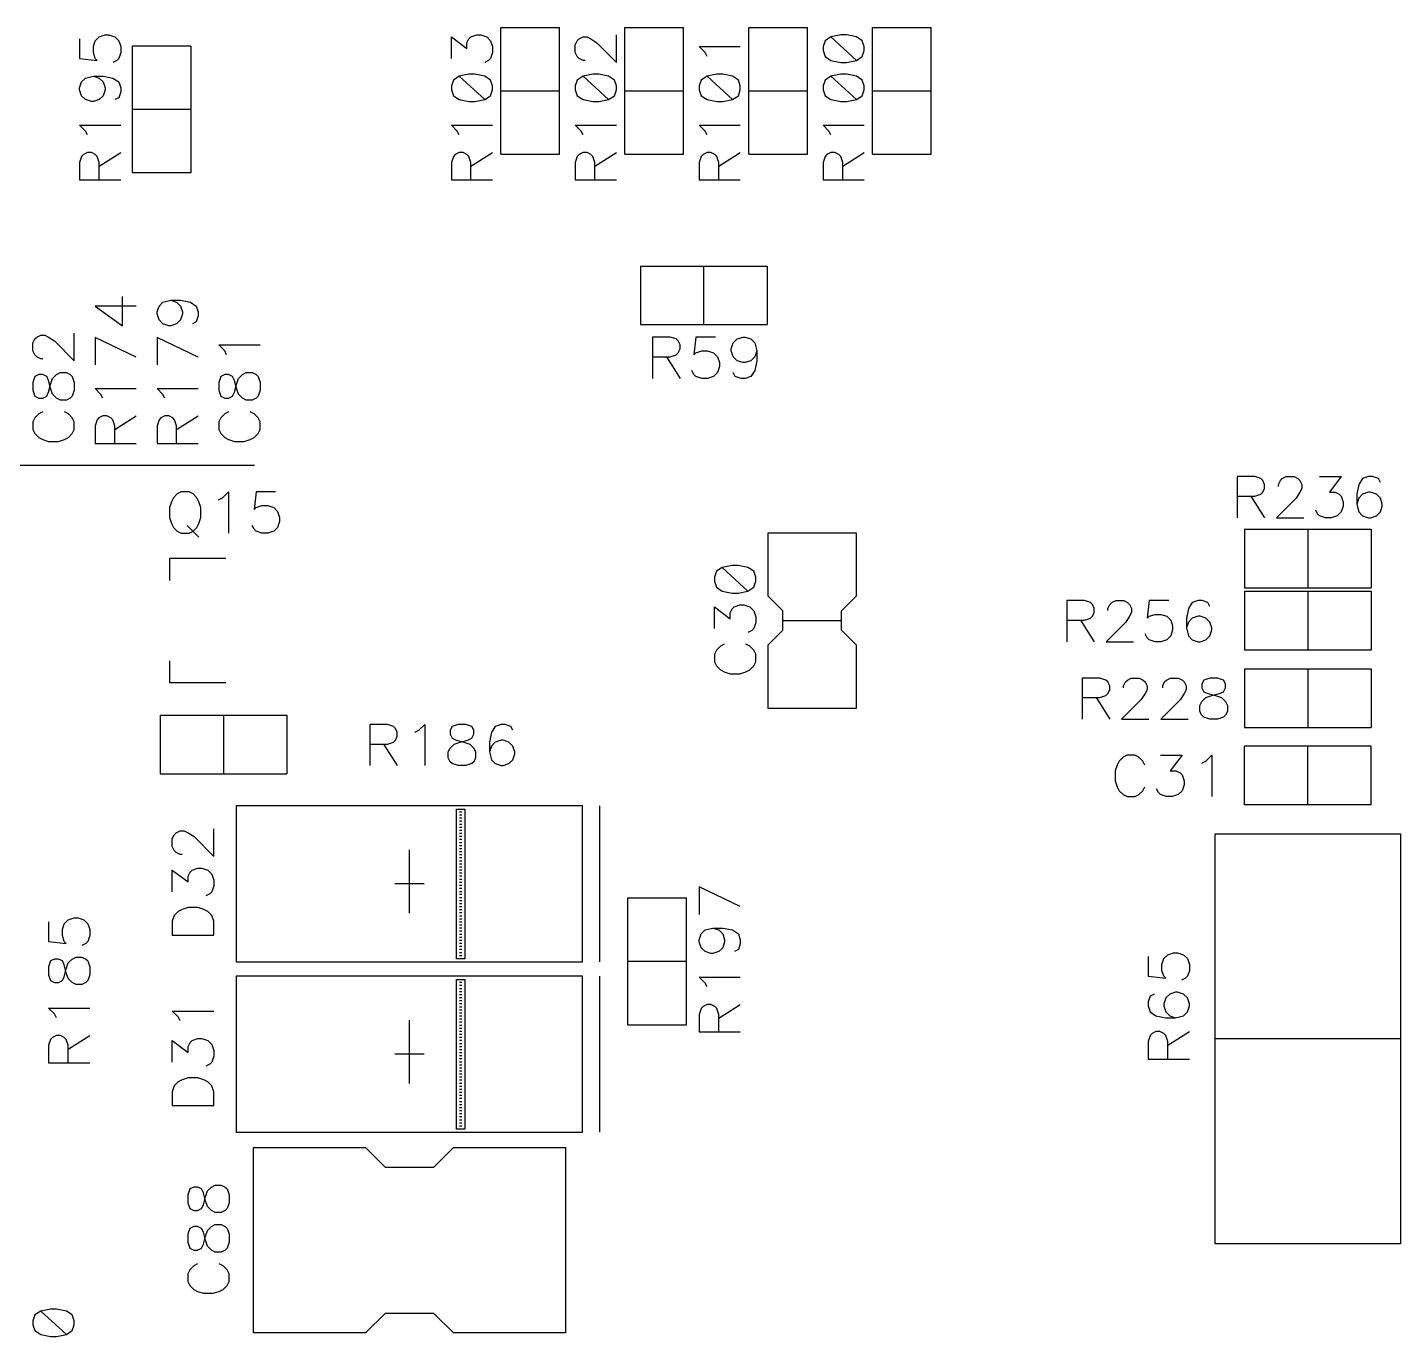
# Model space of a CAD drawing. Extents: x 295 to 953, y 10 to 290.
# Drawn here: x 757.1 to 821.9, y 120.9 to 182.6 of the extents above; entities that cross this region are included whole.
import ezdxf

# ---------------------------------------------------------------- set-up
doc = ezdxf.new("R2010")
doc.units = 0
doc.header["$LTSCALE"] = 5
doc.header["$MEASUREMENT"] = 0
doc.layers.add('DV-PEI-A6_BSK', color=2, linetype='CONTINUOUS')

msp = doc.modelspace()

# ---------------------------------------------------------------- linework, layer by layer
at = {"layer": 'DV-PEI-A6_BSK', "color": 7}
for p, q in [((779.47, 176.66), (779.47, 182.636)), ((779.47, 182.636), (782.234, 182.636)), ((782.234, 176.66), (782.234, 182.636)), ((785.312, 176.66), (785.312, 182.636)), ((785.312, 182.636), (788.076, 182.636)), ((788.076, 176.66), (788.076, 182.636)), ((791.154, 176.66), (791.154, 182.636)), ((791.154, 182.636), (793.918, 182.636)), ((793.918, 176.66), (793.918, 182.636)), ((796.996, 176.66), (796.996, 182.636)), ((796.996, 182.636), (799.76, 182.636)), ((799.76, 176.66), (799.76, 182.636)), ((759.608, 182.099), (759.608, 181.176)), ((760.256, 181.731), (760.344, 182.005)), ((760.344, 182.005), (760.531, 182.192)), ((760.531, 182.192), (760.805, 182.286)), ((760.805, 182.286), (760.992, 182.286)), ((760.992, 182.286), (761.273, 182.192)), ((761.273, 182.192), (761.454, 182.005)), ((761.454, 182.005), (761.547, 181.731)), ((777.134, 181.176), (777.134, 182.192)), ((777.134, 182.192), (777.87, 181.637)), ((777.87, 181.912), (777.963, 182.099)), ((777.87, 181.637), (777.87, 181.912)), ((777.963, 182.099), (778.057, 182.192)), ((778.057, 182.192), (778.331, 182.286)), ((778.331, 182.286), (778.518, 182.286)), ((778.518, 182.286), (778.799, 182.192)), ((778.799, 182.192), (778.98, 182.005)), ((778.98, 182.005), (779.073, 181.731)), ((782.976, 181.824), (783.069, 182.005)), ((783.069, 182.005), (783.157, 182.099)), ((783.157, 182.099), (783.344, 182.192)), ((783.344, 182.192), (783.531, 182.192)), ((783.531, 182.192), (783.712, 182.099)), ((783.712, 182.099), (783.992, 181.912)), ((783.992, 181.912), (784.915, 180.989)), ((784.915, 180.989), (784.915, 182.286)), ((794.753, 182.005), (794.66, 181.731)), ((795.028, 182.192), (794.753, 182.005)), ((795.489, 182.286), (795.028, 182.192)), ((795.028, 182.192), (796.231, 181.082)), ((795.77, 182.286), (795.489, 182.286)), ((796.231, 182.192), (795.77, 182.286)), ((796.506, 182.005), (796.231, 182.192)), ((796.599, 181.731), (796.506, 182.005)), ((760.256, 181.45), (760.256, 181.731)), ((760.344, 181.176), (760.256, 181.45)), ((761.547, 181.45), (761.454, 181.176)), ((761.547, 181.731), (761.547, 181.45)), ((762.09, 181.76), (762.09, 175.783)), ((764.854, 181.76), (762.09, 181.76)), ((764.854, 181.76), (764.854, 175.783)), ((779.073, 181.45), (778.98, 181.176)), ((779.073, 181.731), (779.073, 181.45)), ((782.976, 181.45), (782.976, 181.824)), ((783.069, 181.269), (782.976, 181.45)), ((783.157, 181.176), (783.069, 181.269)), ((789.092, 181.45), (788.818, 181.731)), ((788.818, 181.731), (790.757, 181.731)), ((789.186, 181.269), (789.092, 181.45)), ((794.66, 181.731), (794.66, 181.544)), ((794.66, 181.544), (794.753, 181.269)), ((794.753, 181.269), (795.028, 181.082)), ((796.231, 181.082), (796.506, 181.269)), ((796.506, 181.269), (796.599, 181.544)), ((796.599, 181.544), (796.599, 181.731)), ((759.608, 181.176), (760.437, 181.082)), ((760.437, 181.082), (760.344, 181.176)), ((761.36, 181.082), (761.179, 180.989)), ((761.454, 181.176), (761.36, 181.082)), ((778.886, 181.082), (778.705, 180.989)), ((778.98, 181.176), (778.886, 181.082)), ((783.344, 181.082), (783.157, 181.176)), ((783.437, 181.082), (783.344, 181.082)), ((795.028, 181.082), (795.489, 180.989)), ((795.489, 180.989), (795.77, 180.989)), ((795.77, 180.989), (796.231, 181.082)), ((759.608, 179.791), (759.701, 180.066)), ((759.701, 180.066), (759.882, 180.253)), ((759.882, 180.253), (760.256, 180.34)), ((760.256, 180.34), (760.531, 180.253)), ((760.256, 180.34), (760.718, 180.34)), ((760.531, 180.253), (760.718, 180.066)), ((760.718, 180.34), (761.179, 180.253)), ((760.718, 180.066), (760.805, 179.791)), ((761.179, 180.253), (761.454, 180.066)), ((761.454, 180.066), (761.547, 179.791)), ((777.227, 180.159), (777.134, 179.879)), ((777.502, 180.34), (777.227, 180.159)), ((777.963, 180.434), (777.502, 180.34)), ((777.502, 180.34), (778.705, 179.236)), ((778.244, 180.434), (777.963, 180.434)), ((778.705, 180.34), (778.244, 180.434)), ((778.98, 180.159), (778.705, 180.34)), ((779.073, 179.879), (778.98, 180.159)), ((783.069, 180.159), (782.976, 179.879)), ((783.344, 180.34), (783.069, 180.159)), ((783.805, 180.434), (783.344, 180.34)), ((783.344, 180.34), (784.547, 179.236)), ((784.086, 180.434), (783.805, 180.434)), ((784.547, 180.34), (784.086, 180.434)), ((784.822, 180.159), (784.547, 180.34)), ((784.915, 179.879), (784.822, 180.159)), ((788.911, 180.159), (788.818, 179.879)), ((789.186, 180.34), (788.911, 180.159)), ((789.647, 180.434), (789.186, 180.34)), ((789.186, 180.34), (790.389, 179.236)), ((789.928, 180.434), (789.647, 180.434)), ((790.389, 180.34), (789.928, 180.434)), ((790.664, 180.159), (790.389, 180.34)), ((790.757, 179.879), (790.664, 180.159)), ((794.753, 180.159), (794.66, 179.879)), ((795.028, 180.34), (794.753, 180.159)), ((795.489, 180.434), (795.028, 180.34)), ((795.028, 180.34), (796.231, 179.236)), ((795.77, 180.434), (795.489, 180.434)), ((796.231, 180.34), (795.77, 180.434)), ((796.506, 180.159), (796.231, 180.34)), ((796.599, 179.879), (796.506, 180.159)), ((759.608, 179.698), (759.608, 179.791)), ((759.701, 179.417), (759.608, 179.698)), ((759.882, 179.236), (759.701, 179.417)), ((760.718, 179.417), (760.531, 179.236)), ((760.805, 179.698), (760.718, 179.417)), ((760.805, 179.791), (760.805, 179.698)), ((761.454, 179.324), (761.273, 179.236)), ((761.547, 179.604), (761.454, 179.324)), ((761.547, 179.791), (761.547, 179.604)), ((777.134, 179.879), (777.134, 179.698)), ((777.134, 179.698), (777.227, 179.417)), ((777.227, 179.417), (777.502, 179.236)), ((778.705, 179.236), (778.98, 179.417)), ((778.98, 179.417), (779.073, 179.698)), ((779.073, 179.698), (779.073, 179.879)), ((779.47, 179.651), (782.234, 179.651)), ((782.976, 179.879), (782.976, 179.698)), ((782.976, 179.698), (783.069, 179.417)), ((783.069, 179.417), (783.344, 179.236)), ((784.547, 179.236), (784.822, 179.417)), ((784.822, 179.417), (784.915, 179.698)), ((784.915, 179.698), (784.915, 179.879)), ((785.312, 179.651), (788.076, 179.651)), ((788.818, 179.879), (788.818, 179.698)), ((788.818, 179.698), (788.911, 179.417)), ((788.911, 179.417), (789.186, 179.236)), ((790.389, 179.236), (790.664, 179.417)), ((790.664, 179.417), (790.757, 179.698)), ((790.757, 179.698), (790.757, 179.879)), ((791.154, 179.651), (793.918, 179.651)), ((794.66, 179.879), (794.66, 179.698)), ((794.66, 179.698), (794.753, 179.417)), ((794.753, 179.417), (795.028, 179.236)), ((796.231, 179.236), (796.506, 179.417)), ((796.506, 179.417), (796.599, 179.698)), ((796.599, 179.698), (796.599, 179.879)), ((796.996, 179.651), (799.76, 179.651)), ((760.163, 179.143), (759.882, 179.236)), ((760.256, 179.143), (760.163, 179.143)), ((760.531, 179.236), (760.256, 179.143)), ((764.854, 178.774), (762.09, 178.774)), ((777.502, 179.236), (777.963, 179.143)), ((777.963, 179.143), (778.244, 179.143)), ((778.244, 179.143), (778.705, 179.236)), ((783.344, 179.236), (783.805, 179.143)), ((783.805, 179.143), (784.086, 179.143)), ((784.086, 179.143), (784.547, 179.236)), ((789.186, 179.236), (789.647, 179.143)), ((789.647, 179.143), (789.928, 179.143)), ((789.928, 179.143), (790.389, 179.236)), ((795.028, 179.236), (795.489, 179.143)), ((795.489, 179.143), (795.77, 179.143)), ((795.77, 179.143), (796.231, 179.236)), ((759.882, 177.752), (759.608, 178.033)), ((759.608, 178.033), (761.547, 178.033)), ((777.408, 177.752), (777.134, 178.033)), ((777.134, 178.033), (779.073, 178.033)), ((783.25, 177.752), (782.976, 178.033)), ((782.976, 178.033), (784.915, 178.033)), ((789.092, 177.752), (788.818, 178.033)), ((788.818, 178.033), (790.757, 178.033)), ((794.934, 177.752), (794.66, 178.033)), ((794.66, 178.033), (796.599, 178.033)), ((759.976, 177.571), (759.882, 177.752)), ((777.502, 177.571), (777.408, 177.752)), ((783.344, 177.571), (783.25, 177.752)), ((789.186, 177.571), (789.092, 177.752)), ((795.028, 177.571), (794.934, 177.752)), ((759.976, 176.736), (759.789, 176.648)), ((760.163, 176.736), (759.976, 176.736)), ((760.344, 176.648), (760.163, 176.736)), ((760.531, 176.093), (761.547, 176.736)), ((777.502, 176.736), (777.315, 176.648)), ((777.689, 176.736), (777.502, 176.736)), ((777.87, 176.648), (777.689, 176.736)), ((778.057, 176.093), (779.073, 176.736)), ((783.344, 176.736), (783.157, 176.648)), ((783.531, 176.736), (783.344, 176.736)), ((783.712, 176.648), (783.531, 176.736)), ((783.899, 176.093), (784.915, 176.736)), ((789.186, 176.736), (788.999, 176.648)), ((789.373, 176.736), (789.186, 176.736)), ((789.554, 176.648), (789.373, 176.736)), ((789.741, 176.093), (790.757, 176.736)), ((795.028, 176.736), (794.841, 176.648)), ((795.215, 176.736), (795.028, 176.736)), ((795.396, 176.648), (795.215, 176.736)), ((795.583, 176.093), (796.599, 176.736)), ((759.701, 176.555), (759.608, 176.274)), ((759.608, 176.274), (759.608, 175.445)), ((759.789, 176.648), (759.701, 176.555)), ((760.437, 176.555), (760.344, 176.648)), ((760.531, 176.274), (760.437, 176.555)), ((760.531, 175.445), (760.531, 176.274)), ((777.227, 176.555), (777.134, 176.274)), ((777.134, 176.274), (777.134, 175.445)), ((777.315, 176.648), (777.227, 176.555)), ((777.963, 176.555), (777.87, 176.648)), ((778.057, 176.274), (777.963, 176.555)), ((778.057, 175.445), (778.057, 176.274)), ((779.47, 176.66), (782.234, 176.66)), ((783.069, 176.555), (782.976, 176.274)), ((782.976, 176.274), (782.976, 175.445)), ((783.157, 176.648), (783.069, 176.555)), ((783.805, 176.555), (783.712, 176.648)), ((783.899, 176.274), (783.805, 176.555)), ((783.899, 175.445), (783.899, 176.274)), ((785.312, 176.66), (788.076, 176.66)), ((788.911, 176.555), (788.818, 176.274)), ((788.818, 176.274), (788.818, 175.445)), ((788.999, 176.648), (788.911, 176.555)), ((789.647, 176.555), (789.554, 176.648)), ((789.741, 176.274), (789.647, 176.555)), ((789.741, 175.445), (789.741, 176.274)), ((791.154, 176.66), (793.918, 176.66)), ((794.753, 176.555), (794.66, 176.274)), ((794.66, 176.274), (794.66, 175.445)), ((794.841, 176.648), (794.753, 176.555)), ((795.489, 176.555), (795.396, 176.648)), ((795.583, 176.274), (795.489, 176.555)), ((795.583, 175.445), (795.583, 176.274)), ((796.996, 176.66), (799.76, 176.66)), ((759.608, 175.445), (761.547, 175.445)), ((764.854, 175.783), (762.09, 175.783)), ((777.134, 175.445), (779.073, 175.445)), ((782.976, 175.445), (784.915, 175.445)), ((788.818, 175.445), (790.757, 175.445)), ((794.66, 175.445), (796.599, 175.445)), ((786.043, 171.39), (792.019, 171.39)), ((786.043, 171.39), (786.043, 168.627)), ((789.028, 171.39), (789.028, 168.627)), ((792.019, 171.39), (792.019, 168.627)), ((761.629, 168.574), (761.629, 169.959)), ((763.352, 169.497), (763.533, 169.684)), ((763.533, 169.684), (763.907, 169.778)), ((763.907, 169.778), (764.182, 169.684)), ((763.907, 169.778), (764.369, 169.778)), ((764.182, 169.684), (764.369, 169.497)), ((764.369, 169.778), (764.83, 169.684)), ((764.83, 169.684), (765.105, 169.497)), ((762.277, 169.497), (760.338, 169.497)), ((760.338, 169.497), (761.629, 168.574)), ((763.259, 169.223), (763.352, 169.497)), ((763.259, 169.129), (763.259, 169.223)), ((763.352, 168.855), (763.259, 169.129)), ((764.369, 169.497), (764.456, 169.223)), ((764.456, 169.129), (764.369, 168.855)), ((764.456, 169.223), (764.456, 169.129)), ((765.105, 169.497), (765.198, 169.223)), ((765.198, 169.036), (765.105, 168.761)), ((765.198, 169.223), (765.198, 169.036)), ((763.533, 168.668), (763.352, 168.855)), ((763.814, 168.574), (763.533, 168.668)), ((763.907, 168.574), (763.814, 168.574)), ((764.182, 168.668), (763.907, 168.574)), ((764.369, 168.855), (764.182, 168.668)), ((765.105, 168.761), (764.924, 168.668)), ((786.043, 168.627), (792.019, 168.627)), ((757.405, 167.762), (757.499, 167.949)), ((757.405, 167.388), (757.405, 167.762)), ((757.499, 167.949), (757.592, 168.043)), ((757.592, 168.043), (757.773, 168.13)), ((757.773, 168.13), (757.96, 168.13)), ((757.96, 168.13), (758.147, 168.043)), ((758.147, 168.043), (758.428, 167.856)), ((758.428, 167.856), (759.356, 166.927)), ((759.356, 166.927), (759.356, 168.224)), ((762.277, 167.096), (760.338, 168.019)), ((760.338, 168.019), (760.338, 166.728)), ((765.198, 167.096), (763.259, 168.019)), ((763.259, 168.019), (763.259, 166.728)), ((766.449, 167.388), (766.168, 167.669)), ((766.168, 167.669), (768.119, 167.669)), ((787.451, 168.043), (786.615, 168.043)), ((786.615, 168.043), (786.615, 166.092)), ((787.731, 167.949), (787.451, 168.043)), ((787.824, 167.856), (787.731, 167.949)), ((787.918, 167.675), (787.824, 167.856)), ((787.918, 167.488), (787.918, 167.675)), ((788.66, 168.043), (788.566, 167.207)), ((789.589, 168.043), (788.66, 168.043)), ((790.331, 167.488), (790.424, 167.762)), ((790.424, 167.762), (790.611, 167.949)), ((790.611, 167.949), (790.886, 168.043)), ((790.886, 168.043), (790.979, 168.043)), ((790.979, 168.043), (791.26, 167.949)), ((791.26, 167.949), (791.447, 167.762)), ((791.447, 167.762), (791.534, 167.394)), ((757.499, 167.207), (757.405, 167.388)), ((757.592, 167.114), (757.499, 167.207)), ((757.773, 167.02), (757.592, 167.114)), ((757.867, 167.02), (757.773, 167.02)), ((766.536, 167.207), (766.449, 167.388)), ((786.615, 167.114), (787.451, 167.114)), ((787.269, 167.114), (787.918, 166.092)), ((787.451, 167.114), (787.731, 167.207)), ((787.731, 167.207), (787.824, 167.301)), ((787.824, 167.301), (787.918, 167.488)), ((788.566, 167.207), (788.66, 167.301)), ((788.66, 167.301), (788.94, 167.394)), ((788.94, 167.394), (789.215, 167.394)), ((789.215, 167.394), (789.495, 167.301)), ((789.495, 167.301), (789.682, 167.114)), ((789.682, 167.114), (789.776, 166.839)), ((790.331, 167.394), (790.331, 167.488)), ((790.424, 167.114), (790.331, 167.394)), ((790.611, 166.927), (790.424, 167.114)), ((791.447, 167.114), (791.26, 166.927)), ((791.534, 167.394), (791.447, 167.114)), ((791.534, 167.394), (791.534, 166.927)), ((758.521, 166.278), (758.702, 166.372)), ((758.702, 166.372), (758.983, 166.372)), ((758.983, 166.372), (759.169, 166.278)), ((767.284, 166.278), (767.465, 166.372)), ((767.465, 166.372), (767.746, 166.372)), ((767.746, 166.372), (767.932, 166.278)), ((788.566, 166.278), (788.473, 166.465)), ((789.682, 166.372), (789.495, 166.185)), ((789.776, 166.652), (789.682, 166.372)), ((789.776, 166.839), (789.776, 166.652)), ((790.518, 166.185), (790.424, 166.372)), ((790.886, 166.839), (790.611, 166.927)), ((790.979, 166.839), (790.886, 166.839)), ((791.26, 166.927), (790.979, 166.839)), ((791.447, 166.465), (791.26, 166.185)), ((791.534, 166.927), (791.447, 166.465)), ((757.499, 166.185), (757.405, 165.905)), ((757.405, 165.905), (757.405, 165.537)), ((757.686, 166.278), (757.499, 166.185)), ((757.867, 166.278), (757.686, 166.278)), ((758.054, 166.185), (757.867, 166.278)), ((758.147, 165.998), (758.054, 166.185)), ((758.241, 165.63), (758.147, 165.998)), ((758.147, 165.443), (758.241, 165.811)), ((758.241, 165.811), (758.334, 166.092)), ((758.334, 166.092), (758.521, 166.278)), ((759.169, 166.278), (759.263, 166.185)), ((759.263, 166.185), (759.356, 165.905)), ((759.356, 165.905), (759.356, 165.537)), ((766.262, 166.185), (766.168, 165.905)), ((766.168, 165.905), (766.168, 165.537)), ((766.449, 166.278), (766.262, 166.185)), ((766.63, 166.278), (766.449, 166.278)), ((766.817, 166.185), (766.63, 166.278)), ((766.91, 165.998), (766.817, 166.185)), ((767.004, 165.63), (766.91, 165.998)), ((766.91, 165.443), (767.004, 165.811)), ((767.004, 165.811), (767.097, 166.092)), ((767.097, 166.092), (767.284, 166.278)), ((767.932, 166.278), (768.026, 166.185)), ((768.026, 166.185), (768.119, 165.905)), ((768.119, 165.905), (768.119, 165.537)), ((788.66, 166.185), (788.566, 166.278)), ((788.94, 166.092), (788.66, 166.185)), ((789.215, 166.092), (788.94, 166.092)), ((789.495, 166.185), (789.215, 166.092)), ((790.792, 166.092), (790.518, 166.185)), ((790.979, 166.092), (790.792, 166.092)), ((791.26, 166.185), (790.979, 166.092)), ((757.405, 165.537), (757.499, 165.256)), ((757.499, 165.256), (757.686, 165.163)), ((757.686, 165.163), (757.867, 165.163)), ((757.867, 165.163), (758.054, 165.256)), ((758.054, 165.256), (758.147, 165.443)), ((758.334, 165.35), (758.241, 165.63)), ((758.521, 165.163), (758.334, 165.35)), ((758.702, 165.069), (758.521, 165.163)), ((759.169, 165.163), (758.983, 165.069)), ((759.263, 165.256), (759.169, 165.163)), ((759.356, 165.537), (759.263, 165.256)), ((760.612, 165.338), (760.338, 165.618)), ((760.338, 165.618), (762.277, 165.618)), ((760.706, 165.157), (760.612, 165.338)), ((763.533, 165.338), (763.259, 165.618)), ((763.259, 165.618), (765.198, 165.618)), ((763.627, 165.157), (763.533, 165.338)), ((766.168, 165.537), (766.262, 165.256)), ((766.262, 165.256), (766.449, 165.163)), ((766.449, 165.163), (766.63, 165.163)), ((766.63, 165.163), (766.817, 165.256)), ((766.817, 165.256), (766.91, 165.443)), ((767.097, 165.35), (767.004, 165.63)), ((767.284, 165.163), (767.097, 165.35)), ((767.465, 165.069), (767.284, 165.163)), ((767.932, 165.163), (767.746, 165.069)), ((768.026, 165.256), (767.932, 165.163)), ((768.119, 165.537), (768.026, 165.256)), ((757.867, 164.514), (757.686, 164.421)), ((758.983, 165.069), (758.702, 165.069)), ((759.076, 164.421), (758.889, 164.514)), ((766.63, 164.514), (766.449, 164.421)), ((767.746, 165.069), (767.465, 165.069)), ((767.839, 164.421), (767.652, 164.514)), ((757.499, 164.234), (757.405, 164.047)), ((757.405, 164.047), (757.405, 163.679)), ((757.686, 164.421), (757.499, 164.234)), ((759.263, 164.234), (759.076, 164.421)), ((759.356, 164.047), (759.263, 164.234)), ((759.356, 163.679), (759.356, 164.047)), ((760.431, 164.14), (760.338, 163.86)), ((760.338, 163.86), (760.338, 163.03)), ((760.519, 164.234), (760.431, 164.14)), ((760.706, 164.321), (760.519, 164.234)), ((760.893, 164.321), (760.706, 164.321)), ((761.074, 164.234), (760.893, 164.321)), ((761.167, 164.14), (761.074, 164.234)), ((761.261, 163.86), (761.167, 164.14)), ((761.261, 163.679), (762.277, 164.321)), ((761.261, 163.03), (761.261, 163.86)), ((763.352, 164.14), (763.259, 163.86)), ((763.259, 163.86), (763.259, 163.03)), ((763.44, 164.234), (763.352, 164.14)), ((763.627, 164.321), (763.44, 164.234)), ((763.814, 164.321), (763.627, 164.321)), ((763.995, 164.234), (763.814, 164.321)), ((764.088, 164.14), (763.995, 164.234)), ((764.182, 163.86), (764.088, 164.14)), ((764.182, 163.679), (765.198, 164.321)), ((764.182, 163.03), (764.182, 163.86)), ((766.262, 164.234), (766.168, 164.047)), ((766.168, 164.047), (766.168, 163.679)), ((766.449, 164.421), (766.262, 164.234)), ((768.026, 164.234), (767.839, 164.421)), ((768.119, 164.047), (768.026, 164.234)), ((768.119, 163.679), (768.119, 164.047)), ((757.405, 163.679), (757.499, 163.492)), ((757.499, 163.492), (757.686, 163.305)), ((757.686, 163.305), (757.867, 163.211)), ((757.867, 163.211), (758.147, 163.124)), ((758.609, 163.124), (758.889, 163.211)), ((758.889, 163.211), (759.076, 163.305)), ((759.076, 163.305), (759.263, 163.492)), ((759.263, 163.492), (759.356, 163.679)), ((766.168, 163.679), (766.262, 163.492)), ((766.262, 163.492), (766.449, 163.305)), ((766.449, 163.305), (766.63, 163.211)), ((766.63, 163.211), (766.91, 163.124)), ((767.372, 163.124), (767.652, 163.211)), ((767.652, 163.211), (767.839, 163.305)), ((767.839, 163.305), (768.026, 163.492)), ((768.026, 163.492), (768.119, 163.679)), ((758.147, 163.124), (758.609, 163.124)), ((760.338, 163.03), (762.277, 163.03)), ((763.259, 163.03), (765.198, 163.03)), ((766.91, 163.124), (767.372, 163.124)), ((767.851, 161.979), (753.976, 161.979)), ((815.013, 161.459), (814.184, 161.459)), ((814.184, 161.459), (814.184, 159.519)), ((815.294, 161.365), (815.013, 161.459)), ((815.387, 161.278), (815.294, 161.365)), ((815.475, 161.091), (815.387, 161.278)), ((816.123, 161.091), (816.217, 161.278)), ((816.217, 161.278), (816.31, 161.365)), ((816.31, 161.365), (816.491, 161.459)), ((816.491, 161.459), (816.865, 161.459)), ((816.865, 161.459), (817.046, 161.365)), ((817.046, 161.365), (817.14, 161.278)), ((817.14, 161.278), (817.233, 161.091)), ((818.063, 161.459), (819.079, 161.459)), ((819.079, 161.459), (818.53, 160.723)), ((820.096, 161.365), (819.915, 161.091)), ((820.376, 161.459), (820.096, 161.365)), ((820.563, 161.459), (820.376, 161.459)), ((820.838, 161.365), (820.563, 161.459)), ((820.931, 161.184), (820.838, 161.365)), ((764.211, 160.647), (764.03, 160.46)), ((764.398, 160.74), (764.211, 160.647)), ((764.772, 160.74), (764.398, 160.74)), ((764.953, 160.647), (764.772, 160.74)), ((765.14, 160.46), (764.953, 160.647)), ((766.349, 160.46), (766.624, 160.74)), ((766.624, 160.74), (766.624, 158.789)), ((767.927, 160.74), (767.833, 159.905)), ((768.85, 160.74), (767.927, 160.74)), ((815.013, 160.536), (815.294, 160.629)), ((815.294, 160.629), (815.387, 160.723)), ((815.387, 160.723), (815.475, 160.904)), ((815.475, 160.904), (815.475, 161.091)), ((816.123, 160.997), (816.123, 161.091)), ((817.14, 160.723), (816.959, 160.442)), ((817.233, 160.904), (817.14, 160.723)), ((817.233, 161.091), (817.233, 160.904)), ((818.53, 160.723), (818.805, 160.723)), ((818.805, 160.723), (818.992, 160.629)), ((818.992, 160.629), (819.079, 160.536)), ((819.915, 161.091), (819.821, 160.629)), ((819.821, 160.629), (819.821, 160.168)), ((820.096, 160.629), (819.915, 160.442)), ((820.376, 160.723), (820.096, 160.629)), ((820.47, 160.723), (820.376, 160.723)), ((820.744, 160.629), (820.47, 160.723)), ((820.931, 160.442), (820.744, 160.629)), ((763.937, 160.279), (763.843, 159.998)), ((763.843, 159.998), (763.843, 159.531)), ((764.03, 160.46), (763.937, 160.279)), ((765.233, 160.279), (765.14, 160.46)), ((765.327, 159.998), (765.233, 160.279)), ((765.327, 159.531), (765.327, 159.998)), ((766.162, 160.366), (766.349, 160.46)), ((767.833, 159.905), (767.927, 159.998)), ((767.927, 159.998), (768.201, 160.092)), ((768.201, 160.092), (768.482, 160.092)), ((768.482, 160.092), (768.756, 159.998)), ((768.756, 159.998), (768.943, 159.811)), ((814.184, 160.536), (815.013, 160.536)), ((814.832, 160.536), (815.475, 159.519)), ((816.959, 160.442), (816.03, 159.519)), ((819.079, 160.536), (819.173, 160.261)), ((819.173, 160.074), (819.079, 159.794)), ((819.173, 160.261), (819.173, 160.074)), ((819.915, 160.442), (819.821, 160.168)), ((819.821, 160.168), (819.915, 159.794)), ((821.025, 160.168), (820.931, 160.442)), ((820.931, 159.794), (821.025, 160.074)), ((821.025, 160.074), (821.025, 160.168)), ((763.843, 159.531), (763.937, 159.256)), ((763.937, 159.256), (764.03, 159.069)), ((765.14, 159.069), (765.233, 159.256)), ((765.233, 159.256), (765.327, 159.531)), ((768.943, 159.811), (769.037, 159.531)), ((769.037, 159.35), (768.943, 159.069)), ((769.037, 159.531), (769.037, 159.35)), ((816.03, 159.519), (817.327, 159.519)), ((817.975, 159.706), (817.882, 159.887)), ((818.063, 159.613), (817.975, 159.706)), ((818.343, 159.519), (818.063, 159.613)), ((818.618, 159.519), (818.343, 159.519)), ((818.898, 159.613), (818.618, 159.519)), ((819.079, 159.794), (818.898, 159.613)), ((819.915, 159.794), (820.096, 159.613)), ((820.096, 159.613), (820.376, 159.519)), ((820.376, 159.519), (820.47, 159.519)), ((820.47, 159.519), (820.744, 159.613)), ((820.744, 159.613), (820.931, 159.794)), ((764.03, 159.069), (764.211, 158.882)), ((764.211, 158.882), (764.398, 158.789)), ((764.398, 158.789), (764.772, 158.789)), ((764.678, 159.163), (765.233, 158.608)), ((764.772, 158.789), (764.953, 158.882)), ((764.953, 158.882), (765.14, 159.069)), ((767.833, 158.976), (767.74, 159.163)), ((767.927, 158.882), (767.833, 158.976)), ((768.201, 158.789), (767.927, 158.882)), ((768.482, 158.789), (768.201, 158.789)), ((768.756, 158.882), (768.482, 158.789)), ((768.943, 159.069), (768.756, 158.882)), ((792.072, 155.821), (792.072, 158.812)), ((792.072, 158.812), (796.214, 158.812)), ((796.214, 158.812), (796.214, 155.821)), ((814.522, 158.976), (820.499, 158.976)), ((814.522, 158.976), (814.522, 156.213)), ((817.508, 158.976), (817.508, 156.213)), ((820.499, 158.976), (820.499, 156.213)), ((766.507, 157.603), (763.861, 157.603)), ((763.861, 156.569), (763.861, 157.603)), ((789.63, 156.996), (789.536, 156.715)), ((789.536, 156.715), (789.536, 156.528)), ((789.904, 157.177), (789.63, 156.996)), ((790.372, 157.27), (789.904, 157.177)), ((789.904, 157.177), (791.114, 156.067)), ((790.652, 157.27), (790.372, 157.27)), ((791.114, 157.177), (790.652, 157.27)), ((791.394, 156.996), (791.114, 157.177)), ((791.487, 156.715), (791.394, 156.996)), ((791.487, 156.528), (791.487, 156.715)), ((789.536, 156.528), (789.63, 156.254)), ((789.63, 156.254), (789.904, 156.067)), ((789.904, 156.067), (790.372, 155.973)), ((790.652, 155.973), (791.114, 156.067)), ((791.114, 156.067), (791.394, 156.254)), ((791.394, 156.254), (791.487, 156.528)), ((814.522, 156.213), (820.499, 156.213)), ((814.522, 156.055), (820.499, 156.055)), ((814.522, 156.055), (814.522, 153.292)), ((817.508, 156.055), (817.508, 153.292)), ((820.499, 156.055), (820.499, 153.292)), ((790.372, 155.973), (790.652, 155.973)), ((790.465, 155.325), (790.74, 155.418)), ((790.74, 155.418), (790.927, 155.418)), ((790.927, 155.418), (791.207, 155.325)), ((792.761, 155.132), (792.072, 155.821)), ((796.214, 155.821), (795.524, 155.132)), ((806.98, 155.617), (806.151, 155.617)), ((806.151, 155.617), (806.151, 153.677)), ((807.261, 155.523), (806.98, 155.617)), ((807.354, 155.436), (807.261, 155.523)), ((807.442, 155.249), (807.354, 155.436)), ((808.09, 155.249), (808.184, 155.436)), ((808.184, 155.436), (808.277, 155.523)), ((808.277, 155.523), (808.458, 155.617)), ((808.458, 155.617), (808.832, 155.617)), ((808.832, 155.617), (809.013, 155.523)), ((809.013, 155.523), (809.107, 155.436)), ((809.107, 155.436), (809.2, 155.249)), ((810.03, 155.617), (809.942, 154.787)), ((810.959, 155.617), (810.03, 155.617)), ((812.063, 155.523), (811.882, 155.249)), ((812.343, 155.617), (812.063, 155.523)), ((812.53, 155.617), (812.343, 155.617)), ((812.805, 155.523), (812.53, 155.617)), ((812.898, 155.342), (812.805, 155.523)), ((789.536, 154.302), (789.536, 155.325)), ((789.536, 155.325), (790.278, 154.764)), ((790.278, 155.044), (790.372, 155.231)), ((790.278, 154.764), (790.278, 155.044)), ((790.372, 155.231), (790.465, 155.325)), ((791.207, 155.325), (791.394, 155.138)), ((791.394, 155.138), (791.487, 154.857)), ((791.487, 154.857), (791.487, 154.583)), ((792.761, 154.215), (792.761, 155.132)), ((795.524, 154.215), (795.524, 155.132)), ((806.98, 154.694), (807.261, 154.787)), ((807.261, 154.787), (807.354, 154.881)), ((807.354, 154.881), (807.442, 155.062)), ((807.442, 155.062), (807.442, 155.249)), ((808.09, 155.155), (808.09, 155.249)), ((809.107, 154.881), (808.926, 154.6)), ((809.2, 155.062), (809.107, 154.881)), ((809.2, 155.249), (809.2, 155.062)), ((809.942, 154.787), (810.03, 154.881)), ((810.03, 154.881), (810.31, 154.968)), ((810.31, 154.968), (810.585, 154.968)), ((810.585, 154.968), (810.865, 154.881)), ((810.865, 154.881), (811.046, 154.694)), ((811.882, 155.249), (811.788, 154.787)), ((811.788, 154.787), (811.788, 154.326)), ((812.063, 154.787), (811.882, 154.6)), ((812.343, 154.881), (812.063, 154.787)), ((812.437, 154.881), (812.343, 154.881)), ((812.711, 154.787), (812.437, 154.881)), ((812.898, 154.6), (812.711, 154.787)), ((791.3, 154.209), (791.114, 154.115)), ((791.394, 154.302), (791.3, 154.209)), ((791.487, 154.583), (791.394, 154.302)), ((792.072, 153.525), (792.761, 154.215)), ((792.761, 154.676), (795.524, 154.676)), ((795.524, 154.215), (796.214, 153.525)), ((806.151, 154.694), (806.98, 154.694)), ((806.799, 154.694), (807.442, 153.677)), ((808.926, 154.6), (807.997, 153.677)), ((811.046, 154.694), (811.14, 154.419)), ((811.14, 154.232), (811.046, 153.952)), ((811.14, 154.419), (811.14, 154.232)), ((811.882, 154.6), (811.788, 154.326)), ((811.788, 154.326), (811.882, 153.952)), ((812.992, 154.326), (812.898, 154.6)), ((812.898, 153.952), (812.992, 154.232)), ((812.992, 154.232), (812.992, 154.326)), ((789.817, 153.467), (789.63, 153.28)), ((789.998, 153.56), (789.817, 153.467)), ((791.207, 153.467), (791.02, 153.56)), ((791.394, 153.28), (791.207, 153.467)), ((792.072, 150.534), (792.072, 153.525)), ((796.214, 153.525), (796.214, 150.534)), ((807.997, 153.677), (809.294, 153.677)), ((809.942, 153.864), (809.849, 154.045)), ((810.03, 153.771), (809.942, 153.864)), ((810.31, 153.677), (810.03, 153.771)), ((810.585, 153.677), (810.31, 153.677)), ((810.865, 153.771), (810.585, 153.677)), ((811.046, 153.952), (810.865, 153.771)), ((811.882, 153.952), (812.063, 153.771)), ((812.063, 153.771), (812.343, 153.677)), ((812.343, 153.677), (812.437, 153.677)), ((812.437, 153.677), (812.711, 153.771)), ((812.711, 153.771), (812.898, 153.952)), ((763.861, 151.744), (763.861, 152.778)), ((789.63, 153.28), (789.536, 153.093)), ((789.536, 153.093), (789.536, 152.725)), ((791.487, 153.093), (791.394, 153.28)), ((791.487, 152.725), (791.487, 153.093)), ((814.522, 153.292), (820.499, 153.292)), ((789.536, 152.725), (789.63, 152.538)), ((789.63, 152.538), (789.817, 152.351)), ((789.817, 152.351), (789.998, 152.258)), ((789.998, 152.258), (790.278, 152.17)), ((790.278, 152.17), (790.74, 152.17)), ((790.74, 152.17), (791.02, 152.258)), ((791.02, 152.258), (791.207, 152.351)), ((791.207, 152.351), (791.394, 152.538)), ((791.394, 152.538), (791.487, 152.725)), ((814.522, 152.404), (820.499, 152.404)), ((814.522, 152.404), (814.522, 149.64)), ((817.508, 152.404), (817.508, 149.64)), ((820.499, 152.404), (820.499, 149.64)), ((766.507, 151.744), (763.861, 151.744)), ((807.711, 151.966), (806.881, 151.966)), ((806.881, 151.966), (806.881, 150.026)), ((807.991, 151.872), (807.711, 151.966)), ((808.085, 151.784), (807.991, 151.872)), ((808.172, 151.598), (808.085, 151.784)), ((808.172, 151.411), (808.172, 151.598)), ((808.821, 151.598), (808.914, 151.784)), ((808.821, 151.504), (808.821, 151.598)), ((808.914, 151.784), (809.008, 151.872)), ((809.008, 151.872), (809.189, 151.966)), ((809.189, 151.966), (809.563, 151.966)), ((809.563, 151.966), (809.744, 151.872)), ((809.744, 151.872), (809.837, 151.784)), ((809.837, 151.784), (809.931, 151.598)), ((809.931, 151.598), (809.931, 151.411)), ((810.673, 151.598), (810.76, 151.784)), ((810.673, 151.504), (810.673, 151.598)), ((810.76, 151.784), (810.854, 151.872)), ((810.854, 151.872), (811.041, 151.966)), ((811.041, 151.966), (811.409, 151.966)), ((811.409, 151.966), (811.596, 151.872)), ((811.596, 151.872), (811.689, 151.784)), ((811.689, 151.784), (811.777, 151.598)), ((811.777, 151.598), (811.777, 151.411)), ((812.612, 151.872), (812.519, 151.691)), ((812.519, 151.691), (812.519, 151.504)), ((812.519, 151.504), (812.612, 151.317)), ((812.887, 151.966), (812.612, 151.872)), ((813.261, 151.966), (812.887, 151.966)), ((813.535, 151.872), (813.261, 151.966)), ((813.629, 151.691), (813.535, 151.872)), ((813.535, 151.317), (813.629, 151.504)), ((813.629, 151.504), (813.629, 151.691)), ((806.881, 151.043), (807.711, 151.043)), ((807.53, 151.043), (808.172, 150.026)), ((807.711, 151.043), (807.991, 151.136)), ((807.991, 151.136), (808.085, 151.229)), ((808.085, 151.229), (808.172, 151.411)), ((809.656, 150.949), (808.727, 150.026)), ((809.837, 151.229), (809.656, 150.949)), ((809.931, 151.411), (809.837, 151.229)), ((811.502, 150.949), (810.579, 150.026)), ((811.689, 151.229), (811.502, 150.949)), ((811.777, 151.411), (811.689, 151.229)), ((812.425, 150.674), (812.519, 150.856)), ((812.519, 150.856), (812.706, 151.043)), ((812.612, 151.317), (812.793, 151.229)), ((812.706, 151.043), (812.98, 151.136)), ((812.793, 151.229), (813.167, 151.136)), ((812.98, 151.136), (813.348, 151.229)), ((813.167, 151.136), (813.442, 151.043)), ((813.348, 151.229), (813.535, 151.317)), ((813.442, 151.043), (813.629, 150.856)), ((813.629, 150.856), (813.722, 150.674)), ((763.405, 150.213), (769.381, 150.213)), ((763.405, 150.213), (763.405, 147.45)), ((766.39, 150.213), (766.39, 147.45)), ((769.381, 150.213), (769.381, 147.45)), ((796.214, 150.534), (792.072, 150.534)), ((812.425, 150.394), (812.425, 150.674)), ((812.519, 150.213), (812.425, 150.394)), ((812.612, 150.119), (812.519, 150.213)), ((813.629, 150.213), (813.535, 150.119)), ((813.722, 150.394), (813.629, 150.213)), ((813.722, 150.674), (813.722, 150.394)), ((774.119, 149.775), (773.29, 149.775)), ((773.29, 149.775), (773.29, 147.835)), ((774.4, 149.681), (774.119, 149.775)), ((774.493, 149.594), (774.4, 149.681)), ((774.581, 149.407), (774.493, 149.594)), ((775.597, 149.5), (775.878, 149.775)), ((775.878, 149.775), (775.878, 147.835)), ((777.169, 149.681), (777.081, 149.5)), ((777.449, 149.775), (777.169, 149.681)), ((777.817, 149.775), (777.449, 149.775)), ((778.098, 149.681), (777.817, 149.775)), ((778.185, 149.5), (778.098, 149.681)), ((779.202, 149.681), (779.021, 149.407)), ((779.482, 149.775), (779.202, 149.681)), ((779.669, 149.775), (779.482, 149.775)), ((779.944, 149.681), (779.669, 149.775)), ((780.037, 149.5), (779.944, 149.681)), ((808.727, 150.026), (810.024, 150.026)), ((810.579, 150.026), (811.87, 150.026)), ((812.887, 150.026), (812.612, 150.119)), ((813.261, 150.026), (812.887, 150.026)), ((813.535, 150.119), (813.261, 150.026)), ((814.522, 149.64), (820.499, 149.64)), ((774.119, 148.852), (774.4, 148.945)), ((774.4, 148.945), (774.493, 149.039)), ((774.493, 149.039), (774.581, 149.22)), ((774.581, 149.22), (774.581, 149.407)), ((775.416, 149.407), (775.597, 149.5)), ((777.081, 149.5), (777.081, 149.313)), ((777.081, 149.313), (777.169, 149.126)), ((777.169, 149.126), (777.356, 149.039)), ((777.262, 148.852), (777.543, 148.945)), ((777.356, 149.039), (777.724, 148.945)), ((777.543, 148.945), (777.911, 149.039)), ((777.724, 148.945), (778.004, 148.852)), ((777.911, 149.039), (778.098, 149.126)), ((778.098, 149.126), (778.185, 149.313)), ((778.185, 149.313), (778.185, 149.5)), ((779.021, 149.407), (778.927, 148.945)), ((778.927, 148.945), (778.927, 148.484)), ((779.202, 148.945), (779.021, 148.758)), ((779.482, 149.039), (779.202, 148.945)), ((779.576, 149.039), (779.482, 149.039)), ((779.85, 148.945), (779.576, 149.039)), ((780.037, 148.758), (779.85, 148.945)), ((773.29, 148.852), (774.119, 148.852)), ((773.938, 148.852), (774.581, 147.835)), ((776.988, 148.484), (777.081, 148.665)), ((776.988, 148.203), (776.988, 148.484)), ((777.081, 148.665), (777.262, 148.852)), ((778.004, 148.852), (778.185, 148.665)), ((778.185, 148.665), (778.279, 148.484)), ((778.279, 148.484), (778.279, 148.203)), ((779.021, 148.758), (778.927, 148.484)), ((778.927, 148.484), (779.021, 148.11)), ((780.131, 148.484), (780.037, 148.758)), ((780.037, 148.11), (780.131, 148.39)), ((780.131, 148.39), (780.131, 148.484)), ((808.99, 148.326), (808.803, 148.233)), ((809.358, 148.326), (808.99, 148.326)), ((809.545, 148.233), (809.358, 148.326)), ((810.567, 148.326), (811.59, 148.326)), ((811.59, 148.326), (811.029, 147.584)), ((812.7, 148.046), (812.98, 148.326)), ((812.98, 148.326), (812.98, 146.375)), ((820.499, 148.752), (814.522, 148.752)), ((814.522, 145.989), (814.522, 148.752)), ((817.508, 145.989), (817.508, 148.752)), ((820.499, 145.989), (820.499, 148.752)), ((777.081, 148.022), (776.988, 148.203)), ((777.169, 147.929), (777.081, 148.022)), ((777.449, 147.835), (777.169, 147.929)), ((777.817, 147.835), (777.449, 147.835)), ((778.098, 147.929), (777.817, 147.835)), ((778.185, 148.022), (778.098, 147.929)), ((778.279, 148.203), (778.185, 148.022)), ((779.021, 148.11), (779.202, 147.929)), ((779.202, 147.929), (779.482, 147.835)), ((779.482, 147.835), (779.576, 147.835)), ((779.576, 147.835), (779.85, 147.929)), ((779.85, 147.929), (780.037, 148.11)), ((808.523, 147.864), (808.435, 147.584)), ((808.616, 148.046), (808.523, 147.864)), ((808.803, 148.233), (808.616, 148.046)), ((809.732, 148.046), (809.545, 148.233)), ((809.825, 147.864), (809.732, 148.046)), ((812.519, 147.958), (812.7, 148.046)), ((763.405, 147.45), (769.381, 147.45)), ((808.435, 147.584), (808.435, 147.123)), ((808.435, 147.123), (808.523, 146.842)), ((811.029, 147.584), (811.309, 147.584)), ((811.309, 147.584), (811.496, 147.491)), ((811.496, 147.491), (811.59, 147.397)), ((811.59, 147.397), (811.683, 147.123)), ((811.683, 147.123), (811.683, 146.936)), ((808.523, 146.842), (808.616, 146.655)), ((808.616, 146.655), (808.803, 146.468)), ((808.803, 146.468), (808.99, 146.375)), ((808.99, 146.375), (809.358, 146.375)), ((809.358, 146.375), (809.545, 146.468)), ((809.545, 146.468), (809.732, 146.655)), ((809.732, 146.655), (809.825, 146.842)), ((810.474, 146.562), (810.38, 146.749)), ((810.567, 146.468), (810.474, 146.562)), ((810.848, 146.375), (810.567, 146.468)), ((811.122, 146.375), (810.848, 146.375)), ((811.403, 146.468), (811.122, 146.375)), ((811.59, 146.655), (811.403, 146.468)), ((811.683, 146.936), (811.59, 146.655)), ((783.32, 145.937), (766.992, 145.937)), ((766.992, 145.937), (766.992, 138.582)), ((777.373, 145.791), (777.77, 145.791)), ((777.373, 138.728), (777.373, 145.791)), ((777.77, 145.791), (777.77, 138.728)), ((783.32, 138.582), (783.32, 145.937)), ((784.126, 138.582), (784.126, 145.937)), ((820.499, 145.989), (814.522, 145.989)), ((777.624, 145.645), (777.519, 145.645)), ((777.624, 145.498), (777.519, 145.498)), ((777.624, 145.352), (777.519, 145.352)), ((777.624, 145.212), (777.519, 145.212)), ((777.624, 145.066), (777.519, 145.066)), ((763.977, 144.394), (764.071, 144.581)), ((763.977, 144.02), (763.977, 144.394)), ((764.071, 144.581), (764.164, 144.675)), ((764.164, 144.675), (764.345, 144.762)), ((764.345, 144.762), (764.532, 144.762)), ((764.532, 144.762), (764.719, 144.675)), ((764.719, 144.675), (765, 144.488)), ((765, 144.488), (765.929, 143.559)), ((765.929, 143.559), (765.929, 144.856)), ((777.624, 144.92), (777.519, 144.92)), ((777.624, 144.78), (777.519, 144.78)), ((777.624, 144.634), (777.519, 144.634)), ((777.624, 144.488), (777.519, 144.488)), ((813.138, 125.297), (813.138, 144.616)), ((813.138, 144.616), (821.883, 144.616)), ((821.883, 144.616), (821.883, 125.297)), ((764.071, 143.839), (763.977, 144.02)), ((764.164, 143.746), (764.071, 143.839)), ((764.345, 143.652), (764.164, 143.746)), ((775.153, 140.877), (775.153, 143.869)), ((777.624, 144.348), (777.519, 144.348)), ((777.624, 144.202), (777.519, 144.202)), ((777.624, 144.055), (777.519, 144.055)), ((777.624, 143.915), (777.519, 143.915)), ((777.624, 143.769), (777.519, 143.769)), ((764.439, 143.652), (764.345, 143.652)), ((777.624, 143.623), (777.519, 143.623)), ((777.624, 143.483), (777.519, 143.483)), ((777.624, 143.337), (777.519, 143.337)), ((777.624, 143.191), (777.519, 143.191)), ((763.977, 141.888), (763.977, 142.91)), ((763.977, 142.91), (764.719, 142.35)), ((764.719, 142.63), (764.813, 142.817)), ((764.719, 142.35), (764.719, 142.63)), ((764.813, 142.817), (764.906, 142.91)), ((764.906, 142.91), (765.181, 143.004)), ((765.181, 143.004), (765.368, 143.004)), ((765.368, 143.004), (765.648, 142.91)), ((765.648, 142.91), (765.835, 142.724)), ((765.835, 142.724), (765.929, 142.443)), ((765.929, 142.443), (765.929, 142.169)), ((777.624, 143.051), (777.519, 143.051)), ((777.624, 142.905), (777.519, 142.905)), ((777.624, 142.759), (777.519, 142.759)), ((777.624, 142.618), (777.519, 142.618)), ((777.624, 142.472), (777.519, 142.472)), ((765.742, 141.795), (765.555, 141.701)), ((765.835, 141.888), (765.742, 141.795)), ((765.929, 142.169), (765.835, 141.888)), ((775.848, 142.262), (774.464, 142.262)), ((777.624, 142.326), (777.519, 142.326)), ((777.624, 142.186), (777.519, 142.186)), ((777.624, 142.04), (777.519, 142.04)), ((777.624, 141.894), (777.519, 141.894)), ((790.757, 141.193), (788.818, 142.122)), ((788.818, 142.122), (788.818, 140.825)), ((764.719, 141.146), (764.439, 141.053)), ((765.181, 141.146), (764.719, 141.146)), ((765.461, 141.053), (765.181, 141.146)), ((777.624, 141.754), (777.519, 141.754)), ((777.624, 141.608), (777.519, 141.608)), ((777.624, 141.462), (777.519, 141.462)), ((777.624, 141.321), (777.519, 141.321)), ((777.624, 141.175), (777.519, 141.175)), ((785.458, 135.62), (785.458, 141.596)), ((785.458, 141.596), (788.222, 141.596)), ((788.222, 135.62), (788.222, 141.596)), ((758.883, 140.381), (759.07, 140.568)), ((759.07, 140.568), (759.345, 140.661)), ((759.345, 140.661), (759.532, 140.661)), ((759.532, 140.661), (759.812, 140.568)), ((759.812, 140.568), (759.993, 140.381)), ((764.071, 140.772), (763.977, 140.498)), ((763.977, 140.498), (763.977, 139.843)), ((764.258, 140.959), (764.071, 140.772)), ((764.439, 141.053), (764.258, 140.959)), ((765.648, 140.959), (765.461, 141.053)), ((765.835, 140.772), (765.648, 140.959)), ((765.929, 140.498), (765.835, 140.772)), ((765.929, 139.843), (765.929, 140.498)), ((777.624, 141.035), (777.519, 141.035)), ((777.624, 140.889), (777.519, 140.889)), ((777.624, 140.743), (777.519, 140.743)), ((777.624, 140.603), (777.519, 140.603)), ((758.147, 140.474), (758.147, 139.551)), ((758.796, 140.106), (758.883, 140.381)), ((758.796, 139.826), (758.796, 140.106)), ((759.993, 140.381), (760.087, 140.106)), ((760.087, 140.106), (760.087, 139.826)), ((763.977, 139.843), (765.929, 139.843)), ((777.624, 140.457), (777.519, 140.457)), ((777.624, 140.311), (777.519, 140.311)), ((777.624, 140.171), (777.519, 140.171)), ((777.624, 140.025), (777.519, 140.025)), ((777.624, 139.878), (777.519, 139.878)), ((788.818, 139.627), (788.911, 139.902)), ((788.911, 139.902), (789.092, 140.089)), ((789.092, 140.089), (789.466, 140.176)), ((789.466, 140.176), (789.741, 140.089)), ((789.466, 140.176), (789.928, 140.176)), ((789.741, 140.089), (789.928, 139.902)), ((789.928, 140.176), (790.389, 140.089)), ((789.928, 139.902), (790.015, 139.627)), ((790.389, 140.089), (790.664, 139.902)), ((790.664, 139.902), (790.757, 139.627)), ((758.147, 139.551), (758.977, 139.458)), ((758.883, 139.551), (758.796, 139.826)), ((758.977, 139.458), (758.883, 139.551)), ((759.9, 139.458), (759.719, 139.364)), ((759.993, 139.551), (759.9, 139.458)), ((760.087, 139.826), (759.993, 139.551)), ((777.624, 139.738), (777.519, 139.738)), ((777.624, 139.592), (777.519, 139.592)), ((777.624, 139.446), (777.519, 139.446)), ((777.624, 139.306), (777.519, 139.306)), ((788.818, 139.534), (788.818, 139.627)), ((788.911, 139.253), (788.818, 139.534)), ((789.092, 139.072), (788.911, 139.253)), ((789.928, 139.253), (789.741, 139.072)), ((790.015, 139.534), (789.928, 139.253)), ((790.015, 139.627), (790.015, 139.534)), ((790.757, 139.44), (790.664, 139.16)), ((790.757, 139.627), (790.757, 139.44)), ((758.241, 138.628), (758.147, 138.348)), ((758.422, 138.716), (758.241, 138.628)), ((758.609, 138.716), (758.422, 138.716)), ((758.796, 138.628), (758.609, 138.716)), ((758.883, 138.441), (758.796, 138.628)), ((758.977, 138.254), (759.07, 138.535)), ((759.07, 138.535), (759.257, 138.716)), ((759.257, 138.716), (759.438, 138.809)), ((759.438, 138.809), (759.719, 138.809)), ((759.719, 138.809), (759.9, 138.716)), ((759.9, 138.716), (759.993, 138.628)), ((759.993, 138.628), (760.087, 138.348)), ((766.992, 138.582), (783.32, 138.582)), ((777.77, 138.728), (777.373, 138.728)), ((777.624, 139.16), (777.519, 139.16)), ((777.624, 139.014), (777.519, 139.014)), ((777.624, 138.874), (777.519, 138.874)), ((785.458, 138.611), (788.222, 138.611)), ((789.373, 138.979), (789.092, 139.072)), ((789.466, 138.979), (789.373, 138.979)), ((789.741, 139.072), (789.466, 138.979)), ((790.664, 139.16), (790.483, 139.072)), ((809.983, 138.833), (809.983, 137.904)), ((810.632, 138.459), (810.725, 138.739)), ((810.725, 138.739), (810.912, 138.92)), ((810.912, 138.92), (811.187, 139.014)), ((811.187, 139.014), (811.374, 139.014)), ((811.374, 139.014), (811.654, 138.92)), ((811.654, 138.92), (811.841, 138.739)), ((811.841, 138.739), (811.934, 138.459)), ((758.147, 138.348), (758.147, 137.98)), ((758.147, 137.98), (758.241, 137.699)), ((758.796, 137.699), (758.883, 137.886)), ((758.977, 138.073), (758.883, 138.441)), ((758.883, 137.886), (758.977, 138.254)), ((759.07, 137.793), (758.977, 138.073)), ((760.087, 137.98), (759.993, 137.699)), ((760.087, 138.348), (760.087, 137.98)), ((783.32, 137.904), (766.992, 137.904)), ((766.992, 137.904), (766.992, 130.549)), ((783.32, 130.549), (783.32, 137.904)), ((784.126, 130.549), (784.126, 137.904)), ((809.983, 137.904), (810.819, 137.81)), ((810.632, 138.178), (810.632, 138.459)), ((810.725, 137.904), (810.632, 138.178)), ((810.819, 137.81), (810.725, 137.904)), ((811.841, 137.904), (811.747, 137.81)), ((811.934, 138.178), (811.841, 137.904)), ((811.934, 138.459), (811.934, 138.178)), ((758.241, 137.699), (758.422, 137.612)), ((758.422, 137.612), (758.609, 137.612)), ((758.609, 137.612), (758.796, 137.699)), ((759.257, 137.612), (759.07, 137.793)), ((759.438, 137.518), (759.257, 137.612)), ((759.719, 137.518), (759.438, 137.518)), ((759.9, 137.612), (759.719, 137.518)), ((759.993, 137.699), (759.9, 137.612)), ((777.373, 137.758), (777.77, 137.758)), ((777.373, 130.695), (777.373, 137.758)), ((777.624, 137.612), (777.519, 137.612)), ((777.624, 137.466), (777.519, 137.466)), ((777.624, 137.32), (777.519, 137.32)), ((777.77, 137.758), (777.77, 130.695)), ((789.092, 137.588), (788.818, 137.869)), ((788.818, 137.869), (790.757, 137.869)), ((789.186, 137.407), (789.092, 137.588)), ((811.747, 137.81), (811.561, 137.717)), ((777.624, 137.179), (777.519, 137.179)), ((777.624, 137.033), (777.519, 137.033)), ((777.624, 136.887), (777.519, 136.887)), ((777.624, 136.747), (777.519, 136.747)), ((777.624, 136.601), (777.519, 136.601)), ((810.077, 136.975), (809.983, 136.695)), ((809.983, 136.695), (809.983, 136.508)), ((810.264, 137.068), (810.077, 136.975)), ((810.819, 136.882), (810.725, 136.601)), ((810.725, 136.601), (810.725, 136.508)), ((811.006, 137.068), (810.819, 136.882)), ((811.28, 137.162), (811.006, 137.068)), ((811.374, 137.162), (811.28, 137.162)), ((811.654, 137.068), (811.374, 137.162)), ((811.841, 136.882), (811.654, 137.068)), ((811.934, 136.601), (811.841, 136.882)), ((811.934, 136.508), (811.934, 136.601)), ((758.422, 136.128), (758.147, 136.408)), ((758.147, 136.408), (760.087, 136.408)), ((758.515, 135.947), (758.422, 136.128)), ((764.258, 135.988), (763.977, 136.268)), ((763.977, 136.268), (765.929, 136.268)), ((764.345, 135.807), (764.258, 135.988)), ((777.624, 136.455), (777.519, 136.455)), ((777.624, 136.315), (777.519, 136.315)), ((777.624, 136.169), (777.519, 136.169)), ((777.624, 136.023), (777.519, 136.023)), ((788.911, 136.391), (788.818, 136.11)), ((788.818, 136.11), (788.818, 135.281)), ((788.999, 136.484), (788.911, 136.391)), ((789.186, 136.572), (788.999, 136.484)), ((789.373, 136.572), (789.186, 136.572)), ((789.554, 136.484), (789.373, 136.572)), ((789.647, 136.391), (789.554, 136.484)), ((789.741, 136.11), (789.647, 136.391)), ((789.741, 135.929), (790.757, 136.572)), ((789.741, 135.281), (789.741, 136.11)), ((809.983, 136.508), (810.077, 136.233)), ((810.077, 136.233), (810.351, 136.046)), ((810.351, 136.046), (810.819, 135.953)), ((810.725, 136.508), (810.819, 136.233)), ((810.819, 136.233), (811.006, 136.046)), ((810.819, 135.953), (811.28, 135.953)), ((811.006, 136.046), (811.28, 135.953)), ((811.28, 135.953), (811.654, 136.046)), ((811.654, 136.046), (811.841, 136.233)), ((811.841, 136.233), (811.934, 136.508)), ((775.153, 132.845), (775.153, 135.836)), ((777.624, 135.883), (777.519, 135.883)), ((777.624, 135.736), (777.519, 135.736)), ((777.624, 135.59), (777.519, 135.59)), ((777.624, 135.45), (777.519, 135.45)), ((777.624, 135.304), (777.519, 135.304)), ((785.458, 135.62), (788.222, 135.62)), ((810.351, 135.304), (810.17, 135.211)), ((810.538, 135.304), (810.351, 135.304)), ((810.725, 135.211), (810.538, 135.304)), ((810.912, 134.656), (811.934, 135.304)), ((758.241, 134.93), (758.147, 134.65)), ((758.147, 134.65), (758.147, 133.82)), ((758.328, 135.024), (758.241, 134.93)), ((758.515, 135.111), (758.328, 135.024)), ((758.702, 135.111), (758.515, 135.111)), ((758.883, 135.024), (758.702, 135.111)), ((758.977, 134.93), (758.883, 135.024)), ((759.07, 134.65), (758.977, 134.93)), ((759.07, 134.469), (760.087, 135.111)), ((759.07, 133.82), (759.07, 134.65)), ((763.977, 133.855), (763.977, 134.878)), ((763.977, 134.878), (764.719, 134.317)), ((764.719, 134.597), (764.813, 134.784)), ((764.813, 134.784), (764.906, 134.878)), ((764.906, 134.878), (765.181, 134.971)), ((765.181, 134.971), (765.368, 134.971)), ((765.368, 134.971), (765.648, 134.878)), ((765.648, 134.878), (765.835, 134.691)), ((765.835, 134.691), (765.929, 134.41)), ((777.624, 135.158), (777.519, 135.158)), ((777.624, 135.018), (777.519, 135.018)), ((777.624, 134.872), (777.519, 134.872)), ((777.624, 134.726), (777.519, 134.726)), ((788.818, 135.281), (790.757, 135.281)), ((810.077, 135.117), (809.983, 134.837)), ((809.983, 134.837), (809.983, 134.001)), ((810.17, 135.211), (810.077, 135.117)), ((810.819, 135.117), (810.725, 135.211)), ((810.912, 134.837), (810.819, 135.117)), ((810.912, 134.001), (810.912, 134.837)), ((821.883, 134.959), (813.138, 134.959)), ((764.719, 134.317), (764.719, 134.597)), ((765.929, 134.136), (765.835, 133.855)), ((765.929, 134.41), (765.929, 134.136)), ((775.848, 134.229), (774.464, 134.229)), ((777.624, 134.586), (777.519, 134.586)), ((777.624, 134.44), (777.519, 134.44)), ((777.624, 134.294), (777.519, 134.294)), ((777.624, 134.153), (777.519, 134.153)), ((777.624, 134.007), (777.519, 134.007)), ((758.147, 133.82), (760.087, 133.82)), ((765.742, 133.762), (765.555, 133.668)), ((765.835, 133.855), (765.742, 133.762)), ((777.624, 133.861), (777.519, 133.861)), ((777.624, 133.721), (777.519, 133.721)), ((777.624, 133.575), (777.519, 133.575)), ((777.624, 133.429), (777.519, 133.429)), ((809.983, 134.001), (811.934, 134.001)), ((764.071, 132.74), (763.977, 132.465)), ((764.258, 132.926), (764.071, 132.74)), ((764.439, 133.02), (764.258, 132.926)), ((764.719, 133.113), (764.439, 133.02)), ((765.181, 133.113), (764.719, 133.113)), ((765.461, 133.02), (765.181, 133.113)), ((765.648, 132.926), (765.461, 133.02)), ((765.835, 132.74), (765.648, 132.926)), ((765.929, 132.465), (765.835, 132.74)), ((777.624, 133.289), (777.519, 133.289)), ((777.624, 133.143), (777.519, 133.143)), ((777.624, 133.002), (777.519, 133.002)), ((777.624, 132.856), (777.519, 132.856)), ((777.624, 132.71), (777.519, 132.71)), ((763.977, 132.465), (763.977, 131.811)), ((765.929, 131.811), (765.929, 132.465)), ((777.624, 132.57), (777.519, 132.57)), ((777.624, 132.424), (777.519, 132.424)), ((777.624, 132.278), (777.519, 132.278)), ((777.624, 132.138), (777.519, 132.138)), ((763.977, 131.811), (765.929, 131.811)), ((777.624, 131.992), (777.519, 131.992)), ((777.624, 131.846), (777.519, 131.846)), ((777.624, 131.706), (777.519, 131.706)), ((777.624, 131.559), (777.519, 131.559)), ((777.624, 131.413), (777.519, 131.413)), ((777.624, 131.273), (777.519, 131.273)), ((777.624, 131.127), (777.519, 131.127)), ((777.624, 130.981), (777.519, 130.981)), ((777.624, 130.841), (777.519, 130.841)), ((766.992, 130.549), (783.32, 130.549)), ((777.77, 130.695), (777.373, 130.695)), ((767.798, 121.091), (767.798, 129.836)), ((767.798, 129.836), (773.085, 129.836)), ((773.085, 129.836), (774.008, 128.913)), ((776.304, 128.913), (777.227, 129.836)), ((777.227, 129.836), (782.514, 129.836)), ((782.514, 129.836), (782.514, 121.091)), ((774.008, 128.913), (776.304, 128.913)), ((764.801, 127.879), (764.708, 127.599)), ((764.708, 127.599), (764.708, 127.225)), ((764.988, 127.967), (764.801, 127.879)), ((765.169, 127.967), (764.988, 127.967)), ((765.356, 127.879), (765.169, 127.967)), ((765.45, 127.692), (765.356, 127.879)), ((765.543, 127.318), (765.45, 127.692)), ((765.543, 127.505), (765.637, 127.786)), ((765.637, 127.786), (765.823, 127.967)), ((765.823, 127.967), (766.005, 128.06)), ((766.005, 128.06), (766.285, 128.06)), ((766.285, 128.06), (766.472, 127.967)), ((766.472, 127.967), (766.565, 127.879)), ((766.565, 127.879), (766.659, 127.599)), ((766.659, 127.599), (766.659, 127.225)), ((764.708, 127.225), (764.801, 126.95)), ((764.801, 126.95), (764.988, 126.857)), ((765.169, 126.857), (765.356, 126.95)), ((765.356, 126.95), (765.45, 127.131)), ((765.45, 127.131), (765.543, 127.505)), ((765.637, 127.044), (765.543, 127.318)), ((765.823, 126.857), (765.637, 127.044)), ((766.565, 126.95), (766.472, 126.857)), ((766.659, 127.225), (766.565, 126.95)), ((764.988, 126.857), (765.169, 126.857)), ((766.005, 126.763), (765.823, 126.857)), ((766.285, 126.763), (766.005, 126.763)), ((766.472, 126.857), (766.285, 126.763)), ((764.801, 126.021), (764.708, 125.741)), ((764.708, 125.741), (764.708, 125.373)), ((764.988, 126.115), (764.801, 126.021)), ((765.169, 126.115), (764.988, 126.115)), ((765.356, 126.021), (765.169, 126.115)), ((765.45, 125.834), (765.356, 126.021)), ((765.543, 125.466), (765.45, 125.834)), ((765.45, 125.279), (765.543, 125.647)), ((765.543, 125.647), (765.637, 125.928)), ((765.637, 125.928), (765.823, 126.115)), ((765.823, 126.115), (766.005, 126.208)), ((766.005, 126.208), (766.285, 126.208)), ((766.285, 126.208), (766.472, 126.115)), ((766.472, 126.115), (766.565, 126.021)), ((766.565, 126.021), (766.659, 125.741)), ((766.659, 125.741), (766.659, 125.373)), ((764.708, 125.373), (764.801, 125.092)), ((764.801, 125.092), (764.988, 124.999)), ((764.988, 124.999), (765.169, 124.999)), ((765.169, 124.999), (765.356, 125.092)), ((765.356, 125.092), (765.45, 125.279)), ((765.637, 125.186), (765.543, 125.466)), ((765.823, 124.999), (765.637, 125.186)), ((766.005, 124.905), (765.823, 124.999)), ((766.472, 124.999), (766.285, 124.905)), ((766.565, 125.092), (766.472, 124.999)), ((766.659, 125.373), (766.565, 125.092)), ((821.883, 125.297), (813.138, 125.297)), ((765.169, 124.35), (764.988, 124.257)), ((766.285, 124.905), (766.005, 124.905)), ((766.378, 124.257), (766.192, 124.35)), ((764.801, 124.07), (764.708, 123.883)), ((764.708, 123.883), (764.708, 123.515)), ((764.988, 124.257), (764.801, 124.07)), ((766.565, 124.07), (766.378, 124.257)), ((766.659, 123.883), (766.565, 124.07)), ((766.659, 123.515), (766.659, 123.883)), ((764.708, 123.515), (764.801, 123.328)), ((764.801, 123.328), (764.988, 123.141)), ((764.988, 123.141), (765.169, 123.048)), ((765.169, 123.048), (765.45, 122.96)), ((765.911, 122.96), (766.192, 123.048)), ((766.192, 123.048), (766.378, 123.141)), ((766.378, 123.141), (766.565, 123.328)), ((766.565, 123.328), (766.659, 123.515)), ((765.45, 122.96), (765.911, 122.96)), ((757.499, 121.944), (757.405, 121.663)), ((757.773, 122.125), (757.499, 121.944)), ((758.241, 122.218), (757.773, 122.125)), ((757.773, 122.125), (758.983, 121.015)), ((758.521, 122.218), (758.241, 122.218)), ((758.983, 122.125), (758.521, 122.218)), ((759.263, 121.944), (758.983, 122.125)), ((759.356, 121.663), (759.263, 121.944)), ((774.008, 122.014), (773.085, 121.091)), ((776.304, 122.014), (774.008, 122.014)), ((777.227, 121.091), (776.304, 122.014)), ((757.405, 121.663), (757.405, 121.476)), ((757.405, 121.476), (757.499, 121.202)), ((757.499, 121.202), (757.773, 121.015)), ((758.983, 121.015), (759.263, 121.202)), ((759.263, 121.202), (759.356, 121.476)), ((759.356, 121.476), (759.356, 121.663)), ((773.085, 121.091), (767.798, 121.091)), ((782.514, 121.091), (777.227, 121.091)), ((757.773, 121.015), (758.241, 120.921)), ((758.241, 120.921), (758.521, 120.921)), ((758.521, 120.921), (758.983, 121.015))]:
    msp.add_line(p, q, dxfattribs=at)

doc.saveas('drawing.dxf')
